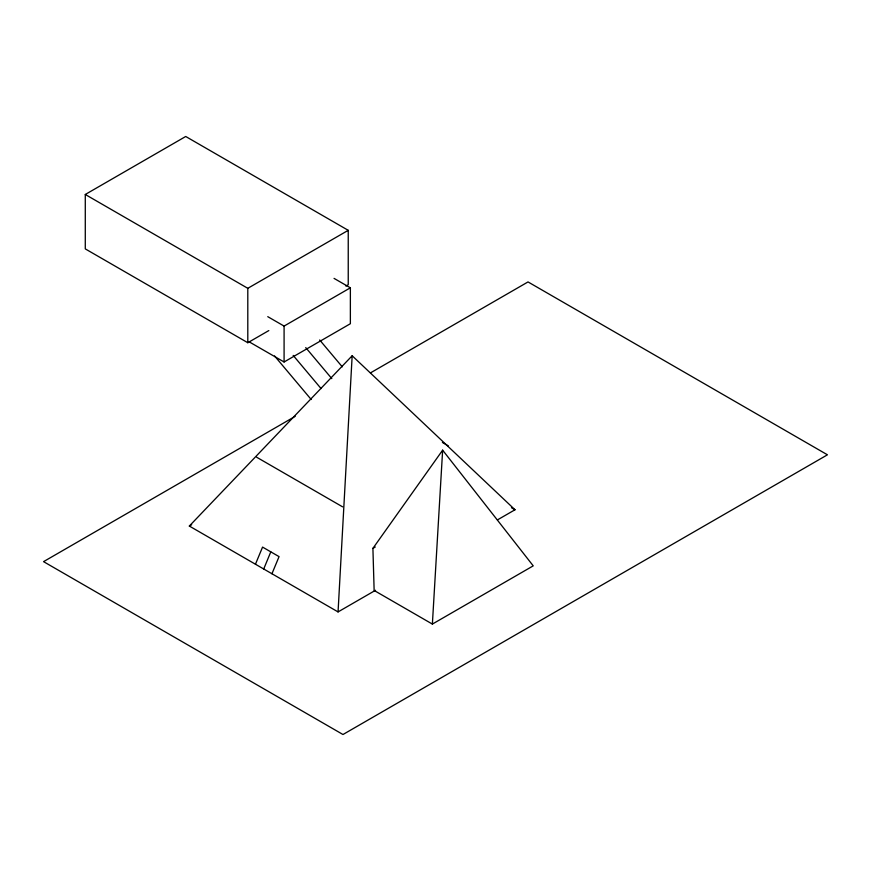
<?xml version="1.0" encoding="UTF-8"?>
<svg xmlns="http://www.w3.org/2000/svg" width="871" height="871" viewBox="0 0 871 871"><rect width="100%" height="100%" fill="white"/><g stroke="black" fill="none" stroke-linecap="round" stroke-linejoin="round"><path stroke-width="1.31" d="M352.167 355.749L189.334 526.051L338.057 611.921L352.167 355.749L515.001 509.764L497.417 519.911M432.375 624.082L442.642 450.165L533.226 565.856L432.375 624.082L374.138 590.462L372.908 548.36L442.642 450.165M255.453 564.223L262.563 547.097L279.058 556.623L271.948 573.749M263.717 568.992L270.794 551.855M268.823 330.577L247.8 342.717L85.282 248.888L85.282 194.483L185.719 136.486L348.237 230.325L348.237 284.73L345.907 286.08M85.282 194.483L247.8 288.312L348.237 230.325M267.756 316.663L284.088 326.081L350.371 287.811L350.371 323.718L284.088 361.988L249.106 341.802M295.193 416.349L43.55 561.643L342.978 734.514L827.45 454.804L528.022 281.932L370.458 372.897M189.334 526.051L191.674 524.701M372.908 548.36L375.259 546.999M338.057 611.921L375.553 590.266M334.05 278.382L350.371 287.811M442.392 442.446L448.282 445.854M511.484 507.728L515.001 509.764M256.651 457.221L342.619 506.857M319.668 339.973L342.27 366.843M305.732 347.605L331.807 378.613M293.189 355.422L321.051 388.553M274.572 355.967L311.187 399.484M284.088 326.081L284.088 361.988M247.8 288.312L247.8 342.717"/></g></svg>
